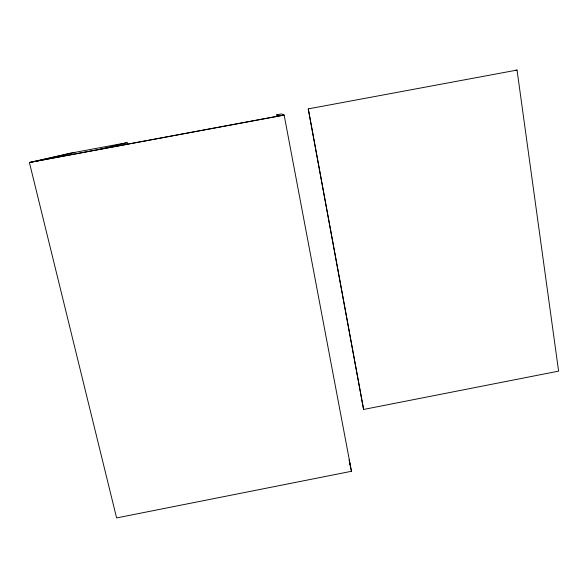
<?xml version="1.0" encoding="UTF-8"?>
<svg xmlns="http://www.w3.org/2000/svg" width="588" height="588" viewBox="0 0 588 588"><rect width="100%" height="100%" fill="white"/><g stroke="black" fill="none" stroke-linecap="round" stroke-linejoin="round"><path stroke-width="0.88" d="M99.681 149.359L127.089 142.656L127.449 144.258M36.632 161.105L74.382 152.468M30.885 162.17L284.129 115.02L351.484 471.289L116.608 517.925L29.4 162.508L69.582 153.365L127.089 142.656M517.043 70.075L308.266 108.89L363.597 409.454L558.6 371.131L517.043 70.075L515.772 70.266M277.095 116.6L276.75 114.8L281.483 113.918L284.232 115.064L29.4 162.508M308.266 108.89L363.597 409.454M276.75 114.8L278.477 116.071M349.051 459.867L350.073 464.3M349.581 463.028L351.484 471.289"/></g></svg>
